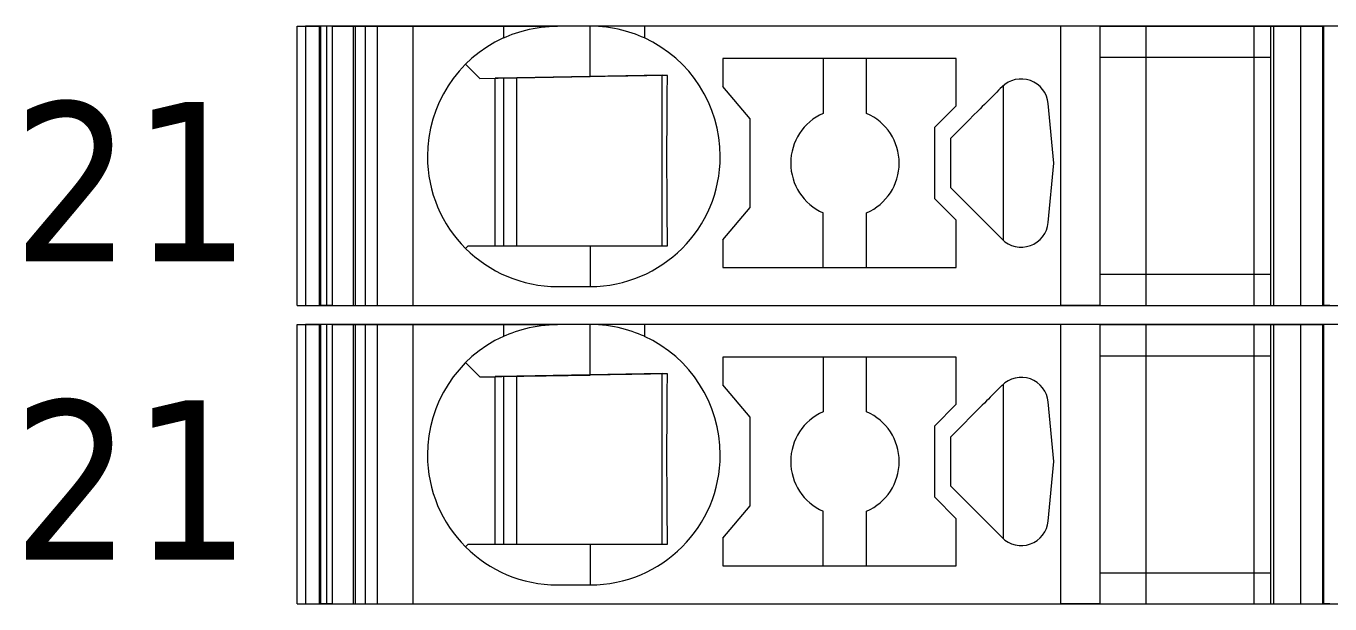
# Model space of a CAD drawing. Header units: millimetres. Extents: x 0 to 2100, y 0 to 1485.
# Drawn here: x 1216.85 to 1240.89, y 673.35 to 684 of the extents above; entities that cross this region are included whole.
import ezdxf
from ezdxf.enums import TextEntityAlignment as Align

# ---------------------------------------------------------------- set-up
doc = ezdxf.new("R2010")
doc.units = ezdxf.units.MM
for name, color, linetype, lineweight in [('EPLAN309', 5, 'Continuous', 5), ('EPLAN493', 5, 'Continuous', 5), ('MAIN-1', 7, 'Continuous', 5), ('MAIN-2', 7, 'Continuous', 5)]:
    doc.layers.add(name, color=color, linetype=linetype, lineweight=lineweight)
doc.styles.add('Tahoma', font='')
doc.styles.get('Tahoma').set_extended_font_data('Tahoma')

# ---------------------------------------------------------------- blocks, each defined once
blk = doc.blocks.new('EPLSYM_LibrarySPECIAL_Symbol12_Variant0_Placement8_21')
at = {"layer": 'EPLAN309', "lineweight": 13, "ltscale": 20}
blk.add_lwpolyline([(0, -5.15), (68.15, -5.15), (68.15, 0), (0, 0)], close=True, dxfattribs=at)
at = {"layer": 'EPLAN493', "color": 5, "style": 'Tahoma'}
blk.add_attdef('17_20450', text='', height=2.93475, dxfattribs=at).set_placement((0, -27.293475), align=Align.MIDDLE_RIGHT)
blk = doc.blocks.new('EPLSYM_LibrarySPECIAL_Symbol12_Variant0_Placement8_22')
at = {"layer": 'EPLAN309', "lineweight": 13, "ltscale": 20}
blk.add_lwpolyline([(0, -5.15), (68.15, -5.15), (68.15, 0), (0, 0)], close=True, dxfattribs=at)
at = {"layer": 'EPLAN493', "color": 5, "style": 'Tahoma'}
blk.add_attdef('17_20450', text='', height=2.93475, dxfattribs=at).set_placement((0, -27.293475), align=Align.MIDDLE_RIGHT)

msp = doc.modelspace()

# ---------------------------------------------------------------- linework, layer by layer
at = {"layer": 'MAIN-1'}
for p, q in [((1221.85, 684), (1222.284, 684)), ((1221.85, 678.85), (1221.85, 684)), ((1222.393, 684), (1222.284, 684)), ((1222.284, 678.85), (1222.284, 684)), ((1222.501, 684), (1222.393, 684)), ((1222.393, 678.85), (1222.393, 684)), ((1222.501, 684), (1225.65, 684)), ((1222.501, 678.85), (1222.501, 684)), ((1225.65, 684), (1226.65, 684)), ((1225.65, 684), (1225.65, 683.782)), ((1225.756, 683.827), (1225.813, 683.849)), ((1225.813, 683.849), (1225.872, 683.87)), ((1225.872, 683.87), (1225.933, 683.89)), ((1225.933, 683.89), (1225.997, 683.909)), ((1225.997, 683.909), (1226.063, 683.927)), ((1226.063, 683.927), (1226.131, 683.943)), ((1226.131, 683.943), (1226.201, 683.958)), ((1226.201, 683.958), (1226.272, 683.97)), ((1226.272, 683.97), (1226.346, 683.981)), ((1226.346, 683.981), (1226.421, 683.989)), ((1226.421, 683.989), (1226.497, 683.995)), ((1226.497, 683.995), (1226.573, 683.999)), ((1226.573, 683.999), (1226.65, 684)), ((1227.25, 684), (1226.65, 684)), ((1227.327, 683.999), (1227.25, 684)), ((1228.25, 684), (1227.25, 684)), ((1227.25, 683.068), (1227.25, 684)), ((1227.403, 683.995), (1227.327, 683.999)), ((1227.479, 683.989), (1227.403, 683.995)), ((1227.554, 683.981), (1227.479, 683.989)), ((1227.628, 683.97), (1227.554, 683.981)), ((1227.699, 683.958), (1227.628, 683.97)), ((1227.769, 683.943), (1227.699, 683.958)), ((1227.837, 683.927), (1227.769, 683.943)), ((1227.903, 683.909), (1227.837, 683.927)), ((1227.967, 683.89), (1227.903, 683.909)), ((1228.028, 683.87), (1227.967, 683.89)), ((1228.087, 683.849), (1228.028, 683.87)), ((1228.144, 683.827), (1228.087, 683.849)), ((1235.932, 684), (1228.25, 684)), ((1228.25, 684), (1228.25, 683.782)), ((1236.65, 684), (1235.932, 684)), ((1235.932, 678.85), (1235.932, 684)), ((1236.65, 684), (1239.8, 684)), ((1236.65, 684), (1236.65, 678.85)), ((1239.8, 684), (1240.35, 684)), ((1239.8, 684), (1239.8, 678.85)), ((1240.35, 684), (1240.784, 684)), ((1240.35, 684), (1240.35, 678.85)), ((1240.893, 684), (1240.784, 684)), ((1240.784, 678.85), (1240.784, 684)), ((1225.65, 683.782), (1225.702, 683.805)), ((1225.702, 683.805), (1225.756, 683.827)), ((1228.198, 683.805), (1228.144, 683.827)), ((1228.25, 683.782), (1228.198, 683.805)), ((1229.7, 683.4), (1229.7, 682.889)), ((1234, 683.4), (1229.7, 683.4)), ((1231.55, 683.4), (1231.55, 682.392)), ((1232.35, 682.392), (1232.35, 683.4)), ((1234, 682.529), (1234, 683.4)), ((1236.65, 683.425), (1239.8, 683.425)), ((1224.953, 683.297), (1225.217, 683.033)), ((1225.217, 683.033), (1227.25, 683.068)), ((1225.5, 679.95), (1225.5, 683.038)), ((1225.65, 683.04), (1225.65, 679.95)), ((1225.9, 679.95), (1225.9, 683.045)), ((1227.345, 683.07), (1227.25, 683.068)), ((1227.438, 683.071), (1227.345, 683.07)), ((1227.53, 683.073), (1227.438, 683.071)), ((1227.618, 683.075), (1227.53, 683.073)), ((1227.703, 683.076), (1227.618, 683.075)), ((1227.786, 683.077), (1227.703, 683.076)), ((1227.865, 683.079), (1227.786, 683.077)), ((1227.943, 683.08), (1227.865, 683.079)), ((1228.017, 683.081), (1227.943, 683.08)), ((1228.09, 683.082), (1228.017, 683.081)), ((1228.16, 683.084), (1228.09, 683.082)), ((1228.229, 683.085), (1228.16, 683.084)), ((1228.297, 683.086), (1228.229, 683.085)), ((1228.363, 683.087), (1228.297, 683.086)), ((1228.428, 683.088), (1228.363, 683.087)), ((1228.491, 683.089), (1228.428, 683.088)), ((1228.554, 683.09), (1228.491, 683.089)), ((1228.615, 683.091), (1228.554, 683.09)), ((1228.579, 679.95), (1228.579, 683.091)), ((1228.676, 683.092), (1228.615, 683.091)), ((1228.674, 682.877), (1228.675, 682.95)), ((1228.675, 682.95), (1228.676, 683.022)), ((1228.676, 683.022), (1228.676, 683.092)), ((1230.2, 682.293), (1229.7, 682.889)), ((1234.867, 682.898), (1234.867, 680.052)), ((1228.671, 682.57), (1228.672, 682.649)), ((1228.672, 682.649), (1228.673, 682.727)), ((1228.673, 682.803), (1228.674, 682.877)), ((1228.673, 682.727), (1228.673, 682.803)), ((1234.627, 682.659), (1234.594, 682.626)), ((1234.658, 682.691), (1234.627, 682.659)), ((1234.69, 682.722), (1234.658, 682.691)), ((1234.721, 682.753), (1234.69, 682.722)), ((1234.752, 682.785), (1234.721, 682.753)), ((1234.784, 682.816), (1234.752, 682.785)), ((1234.815, 682.847), (1234.784, 682.816)), ((1234.846, 682.879), (1234.815, 682.847)), ((1228.669, 682.317), (1228.67, 682.404)), ((1228.67, 682.488), (1228.671, 682.57)), ((1228.67, 682.404), (1228.67, 682.488)), ((1233.6, 682.129), (1234, 682.529)), ((1234.402, 682.434), (1234.323, 682.356)), ((1234.443, 682.475), (1234.402, 682.434)), ((1234.483, 682.515), (1234.443, 682.475)), ((1234.521, 682.553), (1234.483, 682.515)), ((1234.558, 682.59), (1234.521, 682.553)), ((1234.594, 682.626), (1234.558, 682.59)), ((1235.802, 681.475), (1235.698, 682.572)), ((1228.668, 682.132), (1228.669, 682.226)), ((1228.669, 682.226), (1228.669, 682.317)), ((1230.2, 680.657), (1230.2, 682.293)), ((1234.158, 682.19), (1234.072, 682.104)), ((1234.242, 682.274), (1234.158, 682.19)), ((1234.323, 682.356), (1234.242, 682.274)), ((1228.667, 681.931), (1228.668, 682.034)), ((1228.667, 681.824), (1228.667, 681.931)), ((1228.668, 682.034), (1228.668, 682.132)), ((1233.6, 682.129), (1233.6, 680.821)), ((1233.986, 682.018), (1233.9, 681.932)), ((1233.9, 681.802), (1233.9, 681.932)), ((1234.072, 682.104), (1233.986, 682.018)), ((1228.667, 681.713), (1228.667, 681.824)), ((1228.667, 681.6), (1228.667, 681.713)), ((1233.9, 681.671), (1233.9, 681.802)), ((1228.667, 681.479), (1228.667, 681.6)), ((1228.667, 681.361), (1228.667, 681.479)), ((1233.9, 681.54), (1233.9, 681.671)), ((1233.9, 681.41), (1233.9, 681.54)), ((1235.698, 680.378), (1235.802, 681.475)), ((1228.667, 681.247), (1228.667, 681.361)), ((1228.668, 681.138), (1228.667, 681.247)), ((1233.9, 681.279), (1233.9, 681.41)), ((1233.9, 681.148), (1233.9, 681.279)), ((1228.668, 681.034), (1228.668, 681.138)), ((1228.669, 680.934), (1228.668, 681.034)), ((1233.9, 681.018), (1233.9, 681.148)), ((1233.9, 681.018), (1234.846, 680.071)), ((1228.669, 680.839), (1228.669, 680.934)), ((1228.67, 680.748), (1228.669, 680.839)), ((1228.671, 680.659), (1228.67, 680.748)), ((1234, 680.421), (1233.6, 680.821)), ((1228.672, 680.573), (1228.671, 680.659)), ((1228.672, 680.49), (1228.672, 680.573)), ((1228.673, 680.408), (1228.672, 680.49)), ((1229.7, 680.061), (1230.2, 680.657)), ((1231.55, 679.55), (1231.55, 680.558)), ((1232.35, 679.55), (1232.35, 680.558)), ((1228.674, 680.329), (1228.673, 680.408)), ((1228.675, 680.25), (1228.674, 680.329)), ((1228.676, 680.174), (1228.675, 680.25)), ((1234, 679.55), (1234, 680.421)), ((1228.676, 680.098), (1228.676, 680.174)), ((1228.677, 680.024), (1228.676, 680.098)), ((1228.678, 679.95), (1228.677, 680.024)), ((1229.7, 680.061), (1229.7, 679.55)), ((1225, 679.95), (1224.953, 679.903)), ((1225, 679.95), (1227.25, 679.95)), ((1227.25, 679.95), (1227.342, 679.95)), ((1227.25, 679.95), (1227.25, 679.2)), ((1227.342, 679.95), (1227.433, 679.95)), ((1227.433, 679.95), (1227.523, 679.95)), ((1227.523, 679.95), (1227.61, 679.95)), ((1227.61, 679.95), (1227.695, 679.95)), ((1227.695, 679.95), (1227.778, 679.95)), ((1227.778, 679.95), (1227.858, 679.95)), ((1227.858, 679.95), (1227.936, 679.95)), ((1227.936, 679.95), (1228.011, 679.95)), ((1228.011, 679.95), (1228.085, 679.95)), ((1228.085, 679.95), (1228.157, 679.95)), ((1228.157, 679.95), (1228.226, 679.95)), ((1228.226, 679.95), (1228.295, 679.95)), ((1228.295, 679.95), (1228.361, 679.95)), ((1228.361, 679.95), (1228.427, 679.95)), ((1228.427, 679.95), (1228.491, 679.95)), ((1228.491, 679.95), (1228.555, 679.95)), ((1228.555, 679.95), (1228.617, 679.95)), ((1228.617, 679.95), (1228.678, 679.95)), ((1229.7, 679.55), (1234, 679.55)), ((1236.65, 679.425), (1239.8, 679.425)), ((1226.65, 679.2), (1227.25, 679.2)), ((1221.85, 678.85), (1222.284, 678.85)), ((1222.393, 678.85), (1222.284, 678.85)), ((1222.501, 678.85), (1222.393, 678.85)), ((1222.501, 678.85), (1235.932, 678.85)), ((1236.65, 678.85), (1235.932, 678.85)), ((1236.65, 678.85), (1239.8, 678.85)), ((1239.8, 678.85), (1240.35, 678.85)), ((1240.35, 678.85), (1240.784, 678.85)), ((1240.893, 678.85), (1240.784, 678.85)), ((1221.85, 678.5), (1222.284, 678.5)), ((1221.85, 673.35), (1221.85, 678.5)), ((1222.393, 678.5), (1222.284, 678.5)), ((1222.284, 673.35), (1222.284, 678.5)), ((1222.501, 678.5), (1222.393, 678.5)), ((1222.393, 673.35), (1222.393, 678.5)), ((1222.501, 678.5), (1225.65, 678.5)), ((1222.501, 673.35), (1222.501, 678.5)), ((1225.65, 678.5), (1226.65, 678.5)), ((1225.65, 678.5), (1225.65, 678.282)), ((1225.702, 678.305), (1225.756, 678.327)), ((1225.756, 678.327), (1225.813, 678.349)), ((1225.813, 678.349), (1225.872, 678.37)), ((1225.872, 678.37), (1225.933, 678.39)), ((1225.933, 678.39), (1225.997, 678.409)), ((1225.997, 678.409), (1226.063, 678.427)), ((1226.063, 678.427), (1226.131, 678.443)), ((1226.131, 678.443), (1226.201, 678.458)), ((1226.201, 678.458), (1226.272, 678.47)), ((1226.272, 678.47), (1226.346, 678.481)), ((1226.346, 678.481), (1226.421, 678.489)), ((1226.421, 678.489), (1226.497, 678.495)), ((1226.497, 678.495), (1226.573, 678.499)), ((1226.573, 678.499), (1226.65, 678.5)), ((1227.25, 678.5), (1226.65, 678.5)), ((1227.327, 678.499), (1227.25, 678.5)), ((1228.25, 678.5), (1227.25, 678.5)), ((1227.25, 677.568), (1227.25, 678.5)), ((1227.403, 678.495), (1227.327, 678.499)), ((1227.479, 678.489), (1227.403, 678.495)), ((1227.554, 678.481), (1227.479, 678.489)), ((1227.628, 678.47), (1227.554, 678.481)), ((1227.699, 678.458), (1227.628, 678.47)), ((1227.769, 678.443), (1227.699, 678.458)), ((1227.837, 678.427), (1227.769, 678.443)), ((1227.903, 678.409), (1227.837, 678.427)), ((1227.967, 678.39), (1227.903, 678.409)), ((1228.028, 678.37), (1227.967, 678.39)), ((1228.087, 678.349), (1228.028, 678.37)), ((1228.144, 678.327), (1228.087, 678.349)), ((1228.198, 678.305), (1228.144, 678.327)), ((1235.932, 678.5), (1228.25, 678.5)), ((1228.25, 678.5), (1228.25, 678.282)), ((1236.65, 678.5), (1235.932, 678.5)), ((1235.932, 673.35), (1235.932, 678.5)), ((1236.65, 678.5), (1239.8, 678.5)), ((1236.65, 678.5), (1236.65, 673.35)), ((1239.8, 678.5), (1240.35, 678.5)), ((1239.8, 678.5), (1239.8, 673.35)), ((1240.35, 678.5), (1240.784, 678.5)), ((1240.35, 678.5), (1240.35, 673.35)), ((1240.893, 678.5), (1240.784, 678.5)), ((1240.784, 673.35), (1240.784, 678.5)), ((1225.65, 678.282), (1225.702, 678.305)), ((1228.25, 678.282), (1228.198, 678.305)), ((1229.7, 677.9), (1229.7, 677.389)), ((1234, 677.9), (1229.7, 677.9)), ((1231.55, 677.9), (1231.55, 676.892)), ((1232.35, 676.892), (1232.35, 677.9)), ((1234, 677.029), (1234, 677.9)), ((1236.65, 677.925), (1239.8, 677.925)), ((1224.953, 677.797), (1225.217, 677.533)), ((1225.217, 677.533), (1227.25, 677.568)), ((1225.5, 674.45), (1225.5, 677.538)), ((1225.65, 677.54), (1225.65, 674.45)), ((1225.9, 674.45), (1225.9, 677.545)), ((1227.345, 677.57), (1227.25, 677.568)), ((1227.438, 677.571), (1227.345, 677.57)), ((1227.53, 677.573), (1227.438, 677.571)), ((1227.618, 677.575), (1227.53, 677.573)), ((1227.703, 677.576), (1227.618, 677.575)), ((1227.786, 677.577), (1227.703, 677.576)), ((1227.865, 677.579), (1227.786, 677.577)), ((1227.943, 677.58), (1227.865, 677.579)), ((1228.017, 677.581), (1227.943, 677.58)), ((1228.09, 677.582), (1228.017, 677.581)), ((1228.16, 677.584), (1228.09, 677.582)), ((1228.229, 677.585), (1228.16, 677.584)), ((1228.297, 677.586), (1228.229, 677.585)), ((1228.363, 677.587), (1228.297, 677.586)), ((1228.428, 677.588), (1228.363, 677.587)), ((1228.491, 677.589), (1228.428, 677.588)), ((1228.554, 677.59), (1228.491, 677.589)), ((1228.615, 677.591), (1228.554, 677.59)), ((1228.579, 674.45), (1228.579, 677.591)), ((1228.676, 677.592), (1228.615, 677.591)), ((1228.673, 677.303), (1228.674, 677.377)), ((1228.674, 677.377), (1228.675, 677.45)), ((1228.675, 677.45), (1228.676, 677.522)), ((1228.676, 677.522), (1228.676, 677.592)), ((1230.2, 676.793), (1229.7, 677.389)), ((1234.846, 677.379), (1234.815, 677.347)), ((1234.867, 677.398), (1234.867, 674.552)), ((1228.671, 677.07), (1228.672, 677.149)), ((1228.672, 677.149), (1228.673, 677.227)), ((1228.673, 677.227), (1228.673, 677.303)), ((1234.594, 677.126), (1234.558, 677.09)), ((1234.627, 677.159), (1234.594, 677.126)), ((1234.658, 677.191), (1234.627, 677.159)), ((1234.69, 677.222), (1234.658, 677.191)), ((1234.721, 677.253), (1234.69, 677.222)), ((1234.752, 677.285), (1234.721, 677.253)), ((1234.784, 677.316), (1234.752, 677.285)), ((1234.815, 677.347), (1234.784, 677.316)), ((1228.669, 676.817), (1228.67, 676.904)), ((1228.67, 676.988), (1228.671, 677.07)), ((1228.67, 676.904), (1228.67, 676.988)), ((1233.6, 676.629), (1234, 677.029)), ((1234.402, 676.934), (1234.323, 676.856)), ((1234.443, 676.975), (1234.402, 676.934)), ((1234.483, 677.015), (1234.443, 676.975)), ((1234.521, 677.053), (1234.483, 677.015)), ((1234.558, 677.09), (1234.521, 677.053)), ((1235.802, 675.975), (1235.698, 677.072)), ((1228.668, 676.632), (1228.669, 676.726)), ((1228.669, 676.726), (1228.669, 676.817)), ((1230.2, 675.157), (1230.2, 676.793)), ((1234.158, 676.69), (1234.072, 676.604)), ((1234.242, 676.774), (1234.158, 676.69)), ((1234.323, 676.856), (1234.242, 676.774)), ((1228.667, 676.431), (1228.668, 676.534)), ((1228.667, 676.324), (1228.667, 676.431)), ((1228.668, 676.534), (1228.668, 676.632)), ((1233.6, 676.629), (1233.6, 675.321)), ((1233.986, 676.518), (1233.9, 676.432)), ((1233.9, 676.302), (1233.9, 676.432)), ((1234.072, 676.604), (1233.986, 676.518)), ((1228.667, 676.213), (1228.667, 676.324)), ((1228.667, 676.1), (1228.667, 676.213)), ((1233.9, 676.171), (1233.9, 676.302)), ((1233.9, 676.04), (1233.9, 676.171)), ((1228.667, 675.979), (1228.667, 676.1)), ((1228.667, 675.861), (1228.667, 675.979)), ((1233.9, 675.91), (1233.9, 676.04)), ((1235.698, 674.878), (1235.802, 675.975)), ((1228.667, 675.747), (1228.667, 675.861)), ((1228.668, 675.638), (1228.667, 675.747)), ((1233.9, 675.779), (1233.9, 675.91)), ((1233.9, 675.648), (1233.9, 675.779)), ((1228.668, 675.534), (1228.668, 675.638)), ((1228.669, 675.434), (1228.668, 675.534)), ((1228.669, 675.339), (1228.669, 675.434)), ((1233.9, 675.518), (1233.9, 675.648)), ((1233.9, 675.518), (1234.846, 674.571)), ((1228.67, 675.248), (1228.669, 675.339)), ((1228.671, 675.159), (1228.67, 675.248)), ((1234, 674.921), (1233.6, 675.321)), ((1228.672, 675.073), (1228.671, 675.159)), ((1228.672, 674.99), (1228.672, 675.073)), ((1228.673, 674.908), (1228.672, 674.99)), ((1229.7, 674.561), (1230.2, 675.157)), ((1231.55, 674.05), (1231.55, 675.058)), ((1232.35, 674.05), (1232.35, 675.058)), ((1228.674, 674.829), (1228.673, 674.908)), ((1228.675, 674.75), (1228.674, 674.829)), ((1228.676, 674.674), (1228.675, 674.75)), ((1234, 674.05), (1234, 674.921)), ((1228.676, 674.598), (1228.676, 674.674)), ((1228.677, 674.524), (1228.676, 674.598)), ((1228.678, 674.45), (1228.677, 674.524)), ((1229.7, 674.561), (1229.7, 674.05)), ((1225, 674.45), (1224.953, 674.403)), ((1225, 674.45), (1227.25, 674.45)), ((1227.25, 674.45), (1227.342, 674.45)), ((1227.25, 674.45), (1227.25, 673.7)), ((1227.342, 674.45), (1227.433, 674.45)), ((1227.433, 674.45), (1227.523, 674.45)), ((1227.523, 674.45), (1227.61, 674.45)), ((1227.61, 674.45), (1227.695, 674.45)), ((1227.695, 674.45), (1227.778, 674.45)), ((1227.778, 674.45), (1227.858, 674.45)), ((1227.858, 674.45), (1227.936, 674.45)), ((1227.936, 674.45), (1228.011, 674.45)), ((1228.011, 674.45), (1228.085, 674.45)), ((1228.085, 674.45), (1228.157, 674.45)), ((1228.157, 674.45), (1228.226, 674.45)), ((1228.226, 674.45), (1228.295, 674.45)), ((1228.295, 674.45), (1228.361, 674.45)), ((1228.361, 674.45), (1228.427, 674.45)), ((1228.427, 674.45), (1228.491, 674.45)), ((1228.491, 674.45), (1228.555, 674.45)), ((1228.555, 674.45), (1228.617, 674.45)), ((1228.617, 674.45), (1228.678, 674.45)), ((1229.7, 674.05), (1234, 674.05)), ((1236.65, 673.925), (1239.8, 673.925)), ((1226.65, 673.7), (1227.25, 673.7)), ((1221.85, 673.35), (1222.284, 673.35)), ((1222.393, 673.35), (1222.284, 673.35)), ((1222.501, 673.35), (1222.393, 673.35)), ((1222.501, 673.35), (1235.932, 673.35)), ((1236.65, 673.35), (1235.932, 673.35)), ((1236.65, 673.35), (1239.8, 673.35)), ((1239.8, 673.35), (1240.35, 673.35)), ((1240.35, 673.35), (1240.784, 673.35)), ((1240.893, 673.35), (1240.784, 673.35))]:
    msp.add_line(p, q, dxfattribs=at)
for centre, radius, start, end in [((1226.65, 681.6), 2.4, 114.6244, 180), ((1227.25, 681.6), 2.4, 0, 65.3756), ((1235.2, 682.525), 0.5, 5.4404, 135), ((1231.95, 681.475), 1, 113.5782, 180), ((1231.95, 681.475), 1, 0, 66.4218), ((1226.65, 681.6), 2.4, 180, 270), ((1227.25, 681.6), 2.4, 270, 0), ((1231.95, 681.475), 1, 180, 246.4218), ((1231.95, 681.475), 1, 293.5782, 0), ((1235.2, 680.425), 0.5, 225, 354.5596), ((1226.65, 676.1), 2.4, 114.6244, 180), ((1227.25, 676.1), 2.4, 0, 65.3756), ((1235.2, 677.025), 0.5, 5.4404, 135), ((1231.95, 675.975), 1, 113.5782, 180), ((1231.95, 675.975), 1, 0, 66.4218), ((1226.65, 676.1), 2.4, 180, 270), ((1227.25, 676.1), 2.4, 270, 0), ((1231.95, 675.975), 1, 180, 246.4218), ((1231.95, 675.975), 1, 293.5782, 0), ((1235.2, 674.925), 0.5, 225, 354.5596)]:
    msp.add_arc(centre, radius, start, end, dxfattribs=at)
at = {"layer": 'MAIN-2'}
for p, q in [((1222.256, 684), (1222.256, 678.85)), ((1222.889, 678.85), (1222.889, 684)), ((1222.917, 684), (1222.917, 678.85)), ((1223.102, 684), (1223.102, 678.85)), ((1223.32, 684), (1223.32, 678.85)), ((1223.981, 684), (1223.981, 678.85)), ((1237.506, 678.85), (1237.506, 684)), ((1239.491, 684), (1239.491, 678.85)), ((1239.85, 684), (1239.85, 678.85)), ((1240.756, 684), (1240.756, 678.85)), ((1225.217, 683.033), (1225.5, 683.038)), ((1225.65, 683.042), (1225.5, 683.039)), ((1225.5, 683.039), (1225.5, 683.038)), ((1225.5, 683.038), (1225.5, 683.038)), ((1225.9, 683.048), (1225.65, 683.043)), ((1225.65, 683.042), (1225.65, 683.043)), ((1225.65, 683.042), (1225.65, 683.04)), ((1225.9, 683.053), (1228.579, 683.1)), ((1225.9, 683.048), (1225.9, 683.053)), ((1225.9, 683.045), (1225.9, 683.048)), ((1228.579, 683.1), (1228.676, 683.092)), ((1228.579, 683.091), (1228.579, 683.1)), ((1225.65, 679.95), (1225.65, 679.95)), ((1225.9, 679.95), (1225.9, 679.95)), ((1222.256, 678.5), (1222.256, 673.35)), ((1222.889, 673.35), (1222.889, 678.5)), ((1222.917, 678.5), (1222.917, 673.35)), ((1223.102, 678.5), (1223.102, 673.35)), ((1223.32, 678.5), (1223.32, 673.35)), ((1223.981, 678.5), (1223.981, 673.35)), ((1237.506, 673.35), (1237.506, 678.5)), ((1239.491, 678.5), (1239.491, 673.35)), ((1239.85, 678.5), (1239.85, 673.35)), ((1240.756, 678.5), (1240.756, 673.35)), ((1225.9, 677.553), (1228.579, 677.6)), ((1228.579, 677.6), (1228.676, 677.592)), ((1228.579, 677.591), (1228.579, 677.6)), ((1225.217, 677.533), (1225.5, 677.538)), ((1225.65, 677.542), (1225.5, 677.539)), ((1225.5, 677.539), (1225.5, 677.538)), ((1225.5, 677.538), (1225.5, 677.538)), ((1225.9, 677.548), (1225.65, 677.543)), ((1225.65, 677.542), (1225.65, 677.543)), ((1225.65, 677.542), (1225.65, 677.54)), ((1225.9, 677.548), (1225.9, 677.553)), ((1225.9, 677.545), (1225.9, 677.548)), ((1225.65, 674.45), (1225.65, 674.45)), ((1225.9, 674.45), (1225.9, 674.45))]:
    msp.add_line(p, q, dxfattribs=at)

# ---------------------------------------------------------------- block references
ref = msp.add_blockref('EPLSYM_LibrarySPECIAL_Symbol12_Variant0_Placement8_21', (1222, 684))
ref.add_attrib('17_20450', '21', dxfattribs={"layer": 'EPLAN493', "color": 5, "height": 2.9348, "style": 'Tahoma'}).set_placement((1221, 681.132), align=Align.MIDDLE_RIGHT)
ref = msp.add_blockref('EPLSYM_LibrarySPECIAL_Symbol12_Variant0_Placement8_22', (1222, 678.5))
ref.add_attrib('17_20450', '21', dxfattribs={"layer": 'EPLAN493', "color": 5, "height": 2.9348, "style": 'Tahoma'}).set_placement((1221, 675.632), align=Align.MIDDLE_RIGHT)

doc.saveas('drawing.dxf')
